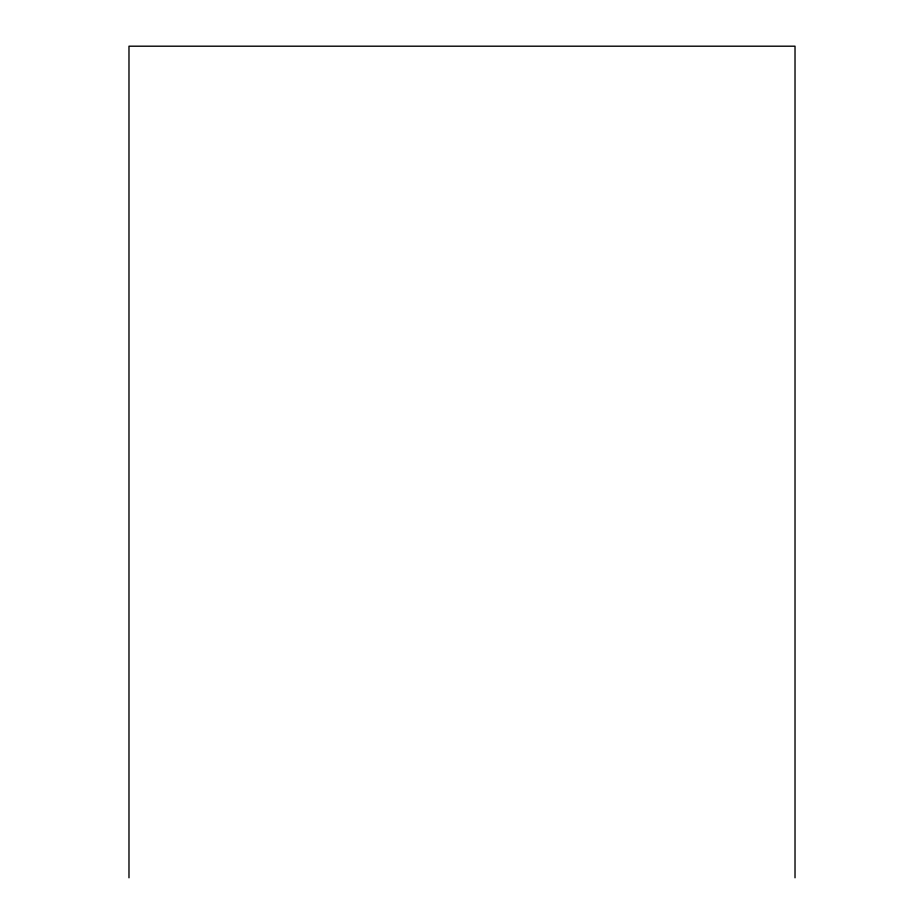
<?xml version="1.0" encoding="UTF-8"?>
<svg xmlns="http://www.w3.org/2000/svg" width="924" height="924" viewBox="0 0 924 924"><rect width="100%" height="100%" fill="white"/><g stroke="black" fill="none" stroke-linecap="round" stroke-linejoin="round"><path stroke-width="1.39" d="M795.021 877.8L795.021 46.2L128.979 46.2L128.979 877.8"/></g></svg>
